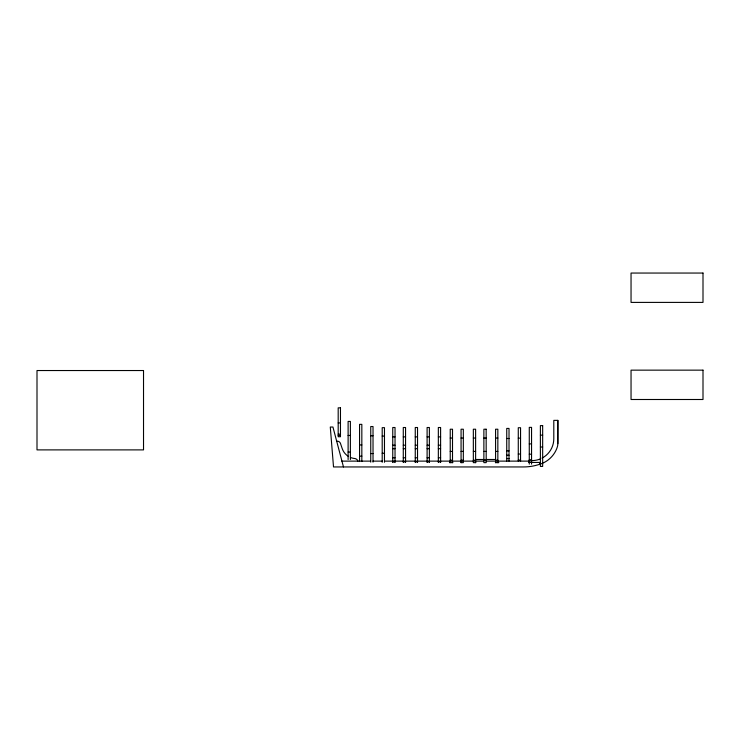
<?xml version="1.0" encoding="UTF-8"?>
<svg xmlns="http://www.w3.org/2000/svg" width="740" height="740" viewBox="0 0 740 740"><rect width="100%" height="100%" fill="white"/><g stroke="black" fill="none" stroke-linecap="round" stroke-linejoin="round"><path stroke-width="1.11" d="M542.041 458.125A21.858 21.858 0 0 0 553.798 438.737L553.798 420.366L557.84 420.366L557.812 443.917A9.287 9.287 0 0 1 557.359 446.784L556.776 448.579A26.723 26.723 0 0 1 540.163 464.156L539.636 464.295A50.727 50.727 0 0 1 523.439 466.949L333.518 466.949L330.29 427.036L332.945 427.036L343.48 466.949M486.06 461.122L528.767 461.122L533.272 460.558A21.858 21.858 0 0 0 540.385 458.902M338.189 422.929L340.465 422.929M338.189 434.158L340.465 434.158M540.385 435.148L542.66 435.148M338.189 435.49L340.465 435.49M348.115 435.471L350.381 435.471M370.749 435.777L373.025 435.777M382.201 436.073L384.467 436.073M392.755 436.887L395.031 436.887M403.282 436.887L405.557 436.887M415.26 436.887L417.526 436.887M427.1 436.887L429.376 436.887M438.339 436.887L440.605 436.887M450.235 438.052L452.51 438.052M461.066 438.052L463.332 438.052M473.341 438.052L475.616 438.052M483.877 438.052L486.152 438.052M495.578 438.052L497.844 438.052M518.278 438.145L520.553 438.145M506.743 438.496L509.018 438.496M529.276 443.898L531.551 443.898M359.557 444.944L361.832 444.944M392.755 445.203L395.031 445.203M403.282 445.203L405.557 445.203M415.26 445.203L417.526 445.203M427.1 445.203L429.376 445.203M438.339 445.203L440.605 445.203M540.385 447.016L542.66 447.016M392.755 448.699L395.031 448.699M403.282 448.699L405.557 448.699M415.26 448.699L417.526 448.699M427.1 448.699L429.376 448.699M438.339 448.699L440.605 448.699M506.743 450.882L509.018 450.882M450.235 451.418L452.51 451.418M461.066 451.418L463.332 451.418M473.341 451.418L475.616 451.418M483.877 451.418L486.152 451.418M495.578 451.418L497.844 451.418M348.115 452.057L350.381 452.057M382.201 453.259L384.467 453.259M370.749 453.555L373.025 453.555M518.278 454.036L520.553 454.036M529.276 454.194L531.551 454.194M506.743 455.22L509.018 455.22M359.557 456.154L361.832 456.154M392.755 457.792L395.031 457.792M403.282 457.792L405.557 457.792M415.26 457.792L417.526 457.792M427.1 457.792L429.376 457.792M438.339 457.792L440.605 457.792M506.743 458.578L509.018 458.578M475.616 459.494L483.877 459.494M486.152 459.485L495.578 459.494M529.276 459.716L531.551 459.716M518.278 460.086L520.553 460.086M450.235 460.215L452.51 460.215M461.066 460.215L463.332 460.215M473.341 460.215L475.616 460.215M483.877 460.215L486.152 460.215M495.578 460.215L497.844 460.215M341.806 461.122L370.657 461.122M372.96 461.122L382.201 461.122M384.504 461.122L483.757 461.122M392.755 461.899L395.031 461.899M403.282 461.899L405.557 461.899M415.26 461.899L417.526 461.899M427.1 461.899L429.376 461.899M438.339 461.899L440.605 461.899M449.43 462.639L452.88 462.639M460.918 462.639L463.332 462.639L463.332 429.219L461.066 429.219L461.066 462.639M475.857 462.639L473.341 462.639L473.341 429.219L475.616 429.219L475.616 462.639M495.384 462.639L498.834 462.639M557.84 420.366L557.84 443.658M539.636 464.295L539.636 462.445L528.767 462.445L528.767 461.122M531.551 464.128L531.551 427.368L529.276 427.368L529.276 464.128M520.553 461.122L520.553 427.729L518.278 427.729L518.278 461.122M509.018 461.103L509.018 428.423L506.743 428.423L506.743 461.103M497.844 462.639L497.844 429.219L495.578 429.219L495.578 462.639M452.51 462.639L452.51 429.219L450.235 429.219L450.235 462.639M440.605 462.435L440.605 427.507L438.339 427.507L438.339 462.435M429.376 462.435L429.376 427.507L427.1 427.507L427.1 462.435M417.526 462.435L417.526 427.507L415.26 427.507L415.26 462.435M405.557 462.435L405.557 427.507L403.282 427.507L403.282 462.435M395.031 462.435L395.031 427.507L392.755 427.507L392.755 462.435M384.467 462.269L384.467 427.664L382.201 427.664L382.201 462.269M373.025 462.139L373.025 426.536L370.749 426.536L370.749 462.139M361.832 461.557L361.832 424.353L359.557 424.353L359.557 461.557M350.381 459.549L350.381 421.43L348.115 421.43L348.115 459.549M336.635 441.234A3.367 3.367 0 0 1 340.548 443.667L342.204 448.579A14.689 14.689 0 0 0 348.105 456.201M350.584 457.496A14.689 14.689 0 0 0 354.654 458.504A3.848 3.848 0 0 1 357.92 461.122M703 273.051L631.044 273.051L631.044 302.401L703 302.401L703 273.051M703 370.148L631.044 370.148L631.044 399.498L703 399.498L703 370.148M143.523 370.536L37 370.536L37 449.892L143.523 449.892L143.523 370.536M340.465 407.842L338.189 407.842L338.189 436.739L340.465 436.739L340.465 407.842M542.66 425.611L540.385 425.611L540.385 466.431L542.66 466.431L542.66 425.611M486.152 429.219L483.877 429.219L483.877 462.639L486.199 462.639L486.152 429.219"/></g></svg>
